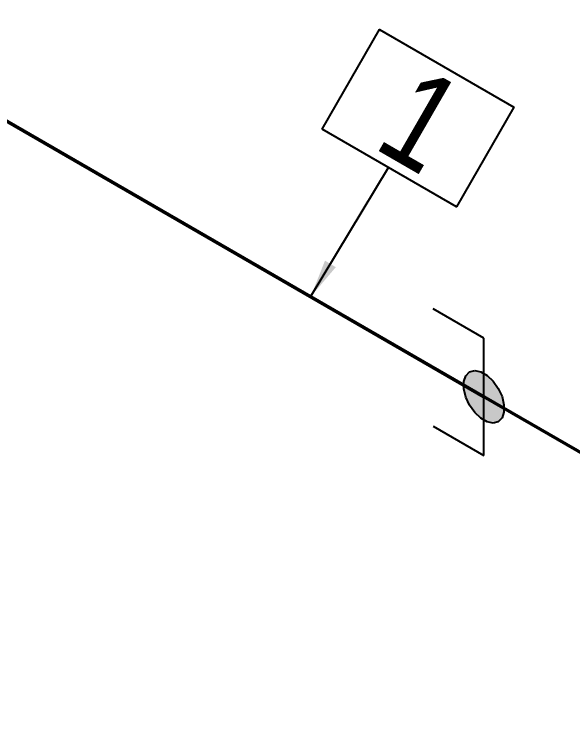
# Model space of a CAD drawing. Header units: millimetres. Extents: x 0 to 594, y 0 to 420.
# Drawn here: x 340.46 to 355.03, y 169.94 to 188.71 of the extents above; entities that cross this region are included whole.
import ezdxf
from ezdxf import colors
from ezdxf.entities.mleader import LeaderData, LeaderLine
from ezdxf.enums import TextEntityAlignment as Align
from ezdxf.math import Vec2, Vec3

# ---------------------------------------------------------------- set-up
doc = ezdxf.new("R2010")
doc.units = ezdxf.units.MM
doc.header["$LTSCALE"] = 0.25
for name, color, linetype in [('용접', 1, 'Continuous'), ('주석', 7, 'Continuous'), ('치수', 1, 'Continuous')]:
    doc.layers.add(name, color=color, linetype=linetype)
doc.layers.add('파이프 작은 보어', color=30, linetype='Continuous', lineweight=50)
doc.styles.add('AdskIsoAnnotation', font='arial.ttf', dxfattribs={"width": 0.8, "height": 1})
doc.styles.add('AdskIsoMetric', font='arial.ttf', dxfattribs={"width": 0.8, "height": 2.5})
doc.styles.add('AdskIsoMetric-30', font='arial.ttf', dxfattribs={"width": 0.8, "height": 2.5})
doc.styles.get("Standard").update_dxf_attribs({"font": 'arial.ttf'})
doc.dimstyles.new('AdskIsoMetric', dxfattribs={"dimtxt": 2.5, "dimasz": 2.5, "dimexe": 1, "dimexo": 2, "dimgap": 0.8, "dimtad": 1, "dimdec": 0, "dimrnd": 1, "dimzin": 0, "dimdsep": 46, "dimtxsty": 'AdskIsoMetric', "dimcen": 0, "dimclrt": 7, "dimadec": 0, "dimazin": 0, "dimtfac": 1, "dimtdec": 0, "dimtmove": 1, "dimatfit": 3, "dimfxl": 0, "dimfrac": 2, "dimtolj": 1, "dimtzin": 0, "dimarcsym": 0})

# ---------------------------------------------------------------- blocks, each defined once
blk = doc.blocks.new('*D90')
at = {"layer": 'Defpoints', "color": 0}
for p in [(332.45, 205.433), (332.45, 190.433), (357.332, 176.067)]:
    blk.add_point(p, dxfattribs=at)
at = {"layer": '치수', "color": 0, "lineweight": -2}
for p, q in [((332.45, 192.742), (332.45, 206.587)), ((355.167, 192.317), (334.615, 204.183)), ((357.332, 178.376), (357.332, 192.222))]:
    blk.add_line(p, q, dxfattribs=at)
at = {"layer": '치수', "color": 0}
for points in [[(334.823, 204.544), (334.406, 203.822), (332.45, 205.433)], [(355.375, 192.678), (354.958, 191.956), (357.332, 191.067)]]:
    blk.add_solid(points, dxfattribs=at)
at = {"layer": '치수', "color": 7, "insert": (344.891, 200.868), "char_height": 2.5, "attachment_point": 5, "rotation": 330, "style": 'AdskIsoMetric-30'}
blk.add_mtext('\\A1;8190', dxfattribs=at)
blk = doc.blocks.new('엘보우-2-Iso2DSkew0')
at = {"color": 0, "linetype": 'ByBlock', "lineweight": -2, "extrusion": (-0.707107, -0.408248, 0.57735)}
for p, q in [((-0.691, 0.399), (-5.303, 3.062)), ((0, -6.124), (0, -0.798))]:
    blk.add_line(p, q, dxfattribs=at)
at = {"linetype": 'ByBlock'}
blk.add_ellipse((-0.691, -0.399), major_axis=(-0.489, 0.846), ratio=0.57735, start_param=-2.356194, end_param=-0.785398, dxfattribs=at)
blk = doc.blocks.new('SocketWeld-1-IsoRight')
blk.add_hatch(color=256).paths.add_polyline_path([(0.0055, 0.0371), (0.0057, 0.0369), (0.006, 0.0367), (0.0062, 0.0365), (0.0064, 0.0363), (0.0066, 0.0361), (0.0068, 0.0359), (0.007, 0.0357), (0.0072, 0.0355), (0.0075, 0.0353), (0.0077, 0.0351), (0.0079, 0.0349), (0.0081, 0.0347), (0.0083, 0.0345), (0.0085, 0.0343), (0.0088, 0.0341), (0.009, 0.0339), (0.0092, 0.0337), (0.0094, 0.0334), (0.0096, 0.0332), (0.0098, 0.033), (0.01, 0.0328), (0.0103, 0.0326), (0.0105, 0.0324), (0.0107, 0.0322), (0.0109, 0.032), (0.0111, 0.0318), (0.0113, 0.0316), (0.0115, 0.0314), (0.0118, 0.0312), (0.012, 0.031), (0.0122, 0.0308), (0.0124, 0.0306), (0.0126, 0.0304), (0.0128, 0.0302), (0.013, 0.03), (0.0133, 0.0298), (0.0135, 0.0296), (0.0137, 0.0294), (0.0139, 0.0292), (0.0141, 0.0289), (0.0143, 0.0287), (0.0145, 0.0285), (0.0148, 0.0283), (0.015, 0.0281), (0.0152, 0.0279), (0.0154, 0.0277), (0.0156, 0.0275), (0.0158, 0.0273), (0.0161, 0.0271), (0.0161, 0.0271), (0.0162, 0.0268), (0.0164, 0.0266), (0.0166, 0.0263), (0.0168, 0.0261), (0.017, 0.0258), (0.0171, 0.0256), (0.0173, 0.0253), (0.0175, 0.025), (0.0177, 0.0248), (0.0179, 0.0245), (0.0181, 0.0243), (0.0182, 0.024), (0.0184, 0.0237), (0.0186, 0.0235), (0.0188, 0.0232), (0.019, 0.023), (0.0192, 0.0227), (0.0193, 0.0225), (0.0195, 0.0222), (0.0197, 0.0219), (0.0199, 0.0217), (0.0201, 0.0214), (0.0203, 0.0212), (0.0204, 0.0209), (0.0206, 0.0206), (0.0208, 0.0204), (0.021, 0.0201), (0.0212, 0.0199), (0.0213, 0.0196), (0.0215, 0.0193), (0.0217, 0.0191), (0.0219, 0.0188), (0.0221, 0.0186), (0.0223, 0.0183), (0.0224, 0.0181), (0.0226, 0.0178), (0.0228, 0.0175), (0.023, 0.0173), (0.0232, 0.017), (0.0234, 0.0168), (0.0235, 0.0165), (0.0237, 0.0162), (0.0239, 0.016), (0.0241, 0.0157), (0.0243, 0.0155), (0.0245, 0.0152), (0.0246, 0.015), (0.0248, 0.0147), (0.025, 0.0144), (0.025, 0.0144), (0.0251, 0.0141), (0.0253, 0.0139), (0.0254, 0.0136), (0.0255, 0.0133), (0.0257, 0.013), (0.0258, 0.0127), (0.0259, 0.0124), (0.0261, 0.0121), (0.0262, 0.0118), (0.0263, 0.0116), (0.0265, 0.0113), (0.0266, 0.011), (0.0267, 0.0107), (0.0269, 0.0104), (0.027, 0.0101), (0.0271, 0.0098), (0.0273, 0.0095), (0.0274, 0.0093), (0.0275, 0.009), (0.0277, 0.0087), (0.0278, 0.0084), (0.0279, 0.0081), (0.0281, 0.0078), (0.0282, 0.0075), (0.0283, 0.0072), (0.0284, 0.007), (0.0286, 0.0067), (0.0287, 0.0064), (0.0288, 0.0061), (0.029, 0.0058), (0.0291, 0.0055), (0.0292, 0.0052), (0.0294, 0.0049), (0.0295, 0.0047), (0.0296, 0.0044), (0.0298, 0.0041), (0.0299, 0.0038), (0.03, 0.0035), (0.0302, 0.0032), (0.0303, 0.0029), (0.0304, 0.0026), (0.0306, 0.0024), (0.0307, 0.0021), (0.0308, 0.0018), (0.031, 0.0015), (0.0311, 0.0012), (0.0312, 0.0009), (0.0314, 0.0006), (0.0315, 0.0003), (0.0315, 0.0003), (0.0316, 0.0001), (0.0316, -0.0002), (0.0317, -0.0005), (0.0318, -0.0008), (0.0319, -0.0011), (0.0319, -0.0014), (0.032, -0.0017), (0.0321, -0.002), (0.0321, -0.0022), (0.0322, -0.0025), (0.0323, -0.0028), (0.0323, -0.0031), (0.0324, -0.0034), (0.0325, -0.0037), (0.0325, -0.004), (0.0326, -0.0043), (0.0327, -0.0046), (0.0328, -0.0048), (0.0328, -0.0051), (0.0329, -0.0054), (0.033, -0.0057), (0.033, -0.006), (0.0331, -0.0063), (0.0332, -0.0066), (0.0332, -0.0069), (0.0333, -0.0071), (0.0334, -0.0074), (0.0335, -0.0077), (0.0335, -0.008), (0.0336, -0.0083), (0.0337, -0.0086), (0.0337, -0.0089), (0.0338, -0.0092), (0.0339, -0.0095), (0.0339, -0.0097), (0.034, -0.01), (0.0341, -0.0103), (0.0342, -0.0106), (0.0342, -0.0109), (0.0343, -0.0112), (0.0344, -0.0115), (0.0344, -0.0118), (0.0345, -0.012), (0.0346, -0.0123), (0.0346, -0.0126), (0.0347, -0.0129), (0.0348, -0.0132), (0.0349, -0.0135), (0.0349, -0.0138), (0.0349, -0.0138), (0.0349, -0.014), (0.0349, -0.0143), (0.0349, -0.0146), (0.0349, -0.0148), (0.0349, -0.0151), (0.0349, -0.0153), (0.0349, -0.0156), (0.0349, -0.0159), (0.0349, -0.0161), (0.0349, -0.0164), (0.0349, -0.0166), (0.0349, -0.0169), (0.0349, -0.0172), (0.0349, -0.0174), (0.0349, -0.0177), (0.0349, -0.0179), (0.0349, -0.0182), (0.0349, -0.0185), (0.0349, -0.0187), (0.0349, -0.019), (0.0349, -0.0192), (0.0349, -0.0195), (0.0349, -0.0198), (0.0349, -0.02), (0.0349, -0.0203), (0.0349, -0.0206), (0.0349, -0.0208), (0.0349, -0.0211), (0.0349, -0.0213), (0.0349, -0.0216), (0.0349, -0.0219), (0.0349, -0.0221), (0.0349, -0.0224), (0.0349, -0.0226), (0.0349, -0.0229), (0.0349, -0.0232), (0.0349, -0.0234), (0.0349, -0.0237), (0.0349, -0.0239), (0.0349, -0.0242), (0.0349, -0.0245), (0.0349, -0.0247), (0.0349, -0.025), (0.0349, -0.0252), (0.0349, -0.0255), (0.0349, -0.0258), (0.0349, -0.026), (0.0349, -0.0263), (0.0349, -0.0265), (0.0349, -0.0265), (0.0349, -0.0268), (0.0348, -0.027), (0.0347, -0.0272), (0.0346, -0.0274), (0.0346, -0.0276), (0.0345, -0.0278), (0.0344, -0.028), (0.0344, -0.0282), (0.0343, -0.0284), (0.0342, -0.0286), (0.0342, -0.0288), (0.0341, -0.029), (0.034, -0.0292), (0.0339, -0.0295), (0.0339, -0.0297), (0.0338, -0.0299), (0.0337, -0.0301), (0.0337, -0.0303), (0.0336, -0.0305), (0.0335, -0.0307), (0.0335, -0.0309), (0.0334, -0.0311), (0.0333, -0.0313), (0.0332, -0.0315), (0.0332, -0.0317), (0.0331, -0.0319), (0.033, -0.0322), (0.033, -0.0324), (0.0329, -0.0326), (0.0328, -0.0328), (0.0328, -0.033), (0.0327, -0.0332), (0.0326, -0.0334), (0.0325, -0.0336), (0.0325, -0.0338), (0.0324, -0.034), (0.0323, -0.0342), (0.0323, -0.0344), (0.0322, -0.0346), (0.0321, -0.0349), (0.0321, -0.0351), (0.032, -0.0353), (0.0319, -0.0355), (0.0319, -0.0357), (0.0318, -0.0359), (0.0317, -0.0361), (0.0316, -0.0363), (0.0316, -0.0365), (0.0315, -0.0367), (0.0315, -0.0367), (0.0314, -0.0369), (0.0312, -0.037), (0.0311, -0.0371), (0.031, -0.0373), (0.0308, -0.0374), (0.0307, -0.0375), (0.0306, -0.0377), (0.0304, -0.0378), (0.0303, -0.0379), (0.0302, -0.0381), (0.03, -0.0382), (0.0299, -0.0383), (0.0298, -0.0385), (0.0296, -0.0386), (0.0295, -0.0387), (0.0294, -0.0389), (0.0292, -0.039), (0.0291, -0.0391), (0.029, -0.0393), (0.0288, -0.0394), (0.0287, -0.0395), (0.0286, -0.0397), (0.0284, -0.0398), (0.0283, -0.0399), (0.0282, -0.0401), (0.0281, -0.0402), (0.0279, -0.0403), (0.0278, -0.0405), (0.0277, -0.0406), (0.0275, -0.0408), (0.0274, -0.0409), (0.0273, -0.041), (0.0271, -0.0412), (0.027, -0.0413), (0.0269, -0.0414), (0.0267, -0.0416), (0.0266, -0.0417), (0.0265, -0.0418), (0.0263, -0.042), (0.0262, -0.0421), (0.0261, -0.0422), (0.0259, -0.0424), (0.0258, -0.0425), (0.0257, -0.0426), (0.0255, -0.0428), (0.0254, -0.0429), (0.0253, -0.043), (0.0251, -0.0432), (0.025, -0.0433), (0.025, -0.0433), (0.0248, -0.0433), (0.0246, -0.0434), (0.0245, -0.0434), (0.0243, -0.0435), (0.0241, -0.0435), (0.0239, -0.0436), (0.0237, -0.0436), (0.0235, -0.0437), (0.0234, -0.0437), (0.0232, -0.0438), (0.023, -0.0438), (0.0228, -0.0439), (0.0226, -0.0439), (0.0224, -0.044), (0.0223, -0.044), (0.0221, -0.0441), (0.0219, -0.0441), (0.0217, -0.0442), (0.0215, -0.0442), (0.0213, -0.0443), (0.0212, -0.0443), (0.021, -0.0444), (0.0208, -0.0444), (0.0206, -0.0444), (0.0204, -0.0445), (0.0203, -0.0445), (0.0201, -0.0446), (0.0199, -0.0446), (0.0197, -0.0447), (0.0195, -0.0447), (0.0193, -0.0448), (0.0192, -0.0448), (0.019, -0.0449), (0.0188, -0.0449), (0.0186, -0.045), (0.0184, -0.045), (0.0182, -0.0451), (0.0181, -0.0451), (0.0179, -0.0452), (0.0177, -0.0452), (0.0175, -0.0453), (0.0173, -0.0453), (0.0171, -0.0454), (0.017, -0.0454), (0.0168, -0.0455), (0.0166, -0.0455), (0.0164, -0.0455), (0.0162, -0.0456), (0.0161, -0.0456), (0.0161, -0.0456), (0.0158, -0.0456), (0.0156, -0.0456), (0.0154, -0.0455), (0.0152, -0.0455), (0.015, -0.0454), (0.0148, -0.0454), (0.0145, -0.0453), (0.0143, -0.0453), (0.0141, -0.0453), (0.0139, -0.0452), (0.0137, -0.0452), (0.0135, -0.0451), (0.0133, -0.0451), (0.013, -0.045), (0.0128, -0.045), (0.0126, -0.0449), (0.0124, -0.0449), (0.0122, -0.0449), (0.012, -0.0448), (0.0118, -0.0448), (0.0115, -0.0447), (0.0113, -0.0447), (0.0111, -0.0446), (0.0109, -0.0446), (0.0107, -0.0446), (0.0105, -0.0445), (0.0103, -0.0445), (0.01, -0.0444), (0.0098, -0.0444), (0.0096, -0.0443), (0.0094, -0.0443), (0.0092, -0.0443), (0.009, -0.0442), (0.0088, -0.0442), (0.0085, -0.0441), (0.0083, -0.0441), (0.0081, -0.044), (0.0079, -0.044), (0.0077, -0.0439), (0.0075, -0.0439), (0.0072, -0.0439), (0.007, -0.0438), (0.0068, -0.0438), (0.0066, -0.0437), (0.0064, -0.0437), (0.0062, -0.0436), (0.006, -0.0436), (0.0057, -0.0436), (0.0055, -0.0435), (0.0055, -0.0435), (0.0053, -0.0434), (0.0051, -0.0433), (0.0049, -0.0431), (0.0046, -0.043), (0.0044, -0.0429), (0.0042, -0.0427), (0.004, -0.0426), (0.0037, -0.0425), (0.0035, -0.0423), (0.0033, -0.0422), (0.003, -0.0421), (0.0028, -0.042), (0.0026, -0.0418), (0.0024, -0.0417), (0.0021, -0.0416), (0.0019, -0.0414), (0.0017, -0.0413), (0.0015, -0.0412), (0.0012, -0.041), (0.001, -0.0409), (0.0008, -0.0408), (0.0006, -0.0406), (0.0003, -0.0405), (0.0001, -0.0404), (-0.0001, -0.0403), (-0.0003, -0.0401), (-0.0006, -0.04), (-0.0008, -0.0399), (-0.001, -0.0397), (-0.0012, -0.0396), (-0.0015, -0.0395), (-0.0017, -0.0393), (-0.0019, -0.0392), (-0.0021, -0.0391), (-0.0024, -0.039), (-0.0026, -0.0388), (-0.0028, -0.0387), (-0.003, -0.0386), (-0.0033, -0.0384), (-0.0035, -0.0383), (-0.0037, -0.0382), (-0.004, -0.038), (-0.0042, -0.0379), (-0.0044, -0.0378), (-0.0046, -0.0377), (-0.0049, -0.0375), (-0.0051, -0.0374), (-0.0053, -0.0373), (-0.0055, -0.0371), (-0.0055, -0.0371), (-0.0057, -0.0369), (-0.006, -0.0367), (-0.0062, -0.0365), (-0.0064, -0.0363), (-0.0066, -0.0361), (-0.0068, -0.0359), (-0.007, -0.0357), (-0.0072, -0.0355), (-0.0075, -0.0353), (-0.0077, -0.0351), (-0.0079, -0.0349), (-0.0081, -0.0347), (-0.0083, -0.0345), (-0.0085, -0.0343), (-0.0088, -0.0341), (-0.009, -0.0339), (-0.0092, -0.0337), (-0.0094, -0.0334), (-0.0096, -0.0332), (-0.0098, -0.033), (-0.01, -0.0328), (-0.0103, -0.0326), (-0.0105, -0.0324), (-0.0107, -0.0322), (-0.0109, -0.032), (-0.0111, -0.0318), (-0.0113, -0.0316), (-0.0115, -0.0314), (-0.0118, -0.0312), (-0.012, -0.031), (-0.0122, -0.0308), (-0.0124, -0.0306), (-0.0126, -0.0304), (-0.0128, -0.0302), (-0.013, -0.03), (-0.0133, -0.0298), (-0.0135, -0.0296), (-0.0137, -0.0294), (-0.0139, -0.0292), (-0.0141, -0.0289), (-0.0143, -0.0287), (-0.0145, -0.0285), (-0.0148, -0.0283), (-0.015, -0.0281), (-0.0152, -0.0279), (-0.0154, -0.0277), (-0.0156, -0.0275), (-0.0158, -0.0273), (-0.0161, -0.0271), (-0.0161, -0.0271), (-0.0162, -0.0268), (-0.0164, -0.0266), (-0.0166, -0.0263), (-0.0168, -0.0261), (-0.017, -0.0258), (-0.0171, -0.0256), (-0.0173, -0.0253), (-0.0175, -0.025), (-0.0177, -0.0248), (-0.0179, -0.0245), (-0.0181, -0.0243), (-0.0182, -0.024), (-0.0184, -0.0237), (-0.0186, -0.0235), (-0.0188, -0.0232), (-0.019, -0.023), (-0.0192, -0.0227), (-0.0193, -0.0225), (-0.0195, -0.0222), (-0.0197, -0.0219), (-0.0199, -0.0217), (-0.0201, -0.0214), (-0.0203, -0.0212), (-0.0204, -0.0209), (-0.0206, -0.0206), (-0.0208, -0.0204), (-0.021, -0.0201), (-0.0212, -0.0199), (-0.0213, -0.0196), (-0.0215, -0.0193), (-0.0217, -0.0191), (-0.0219, -0.0188), (-0.0221, -0.0186), (-0.0223, -0.0183), (-0.0224, -0.0181), (-0.0226, -0.0178), (-0.0228, -0.0175), (-0.023, -0.0173), (-0.0232, -0.017), (-0.0234, -0.0168), (-0.0235, -0.0165), (-0.0237, -0.0162), (-0.0239, -0.016), (-0.0241, -0.0157), (-0.0243, -0.0155), (-0.0245, -0.0152), (-0.0246, -0.015), (-0.0248, -0.0147), (-0.025, -0.0144), (-0.025, -0.0144), (-0.0251, -0.0141), (-0.0253, -0.0139), (-0.0254, -0.0136), (-0.0255, -0.0133), (-0.0257, -0.013), (-0.0258, -0.0127), (-0.0259, -0.0124), (-0.0261, -0.0121), (-0.0262, -0.0118), (-0.0263, -0.0116), (-0.0265, -0.0113), (-0.0266, -0.011), (-0.0267, -0.0107), (-0.0269, -0.0104), (-0.027, -0.0101), (-0.0271, -0.0098), (-0.0273, -0.0095), (-0.0274, -0.0093), (-0.0275, -0.009), (-0.0277, -0.0087), (-0.0278, -0.0084), (-0.0279, -0.0081), (-0.0281, -0.0078), (-0.0282, -0.0075), (-0.0283, -0.0072), (-0.0284, -0.007), (-0.0286, -0.0067), (-0.0287, -0.0064), (-0.0288, -0.0061), (-0.029, -0.0058), (-0.0291, -0.0055), (-0.0292, -0.0052), (-0.0294, -0.0049), (-0.0295, -0.0047), (-0.0296, -0.0044), (-0.0298, -0.0041), (-0.0299, -0.0038), (-0.03, -0.0035), (-0.0302, -0.0032), (-0.0303, -0.0029), (-0.0304, -0.0026), (-0.0306, -0.0024), (-0.0307, -0.0021), (-0.0308, -0.0018), (-0.031, -0.0015), (-0.0311, -0.0012), (-0.0312, -0.0009), (-0.0314, -0.0006), (-0.0315, -0.0003), (-0.0315, -0.0003), (-0.0316, -0.0001), (-0.0316, 0.0002), (-0.0317, 0.0005), (-0.0318, 0.0008), (-0.0319, 0.0011), (-0.0319, 0.0014), (-0.032, 0.0017), (-0.0321, 0.002), (-0.0321, 0.0022), (-0.0322, 0.0025), (-0.0323, 0.0028), (-0.0323, 0.0031), (-0.0324, 0.0034), (-0.0325, 0.0037), (-0.0325, 0.004), (-0.0326, 0.0043), (-0.0327, 0.0046), (-0.0328, 0.0048), (-0.0328, 0.0051), (-0.0329, 0.0054), (-0.033, 0.0057), (-0.033, 0.006), (-0.0331, 0.0063), (-0.0332, 0.0066), (-0.0332, 0.0069), (-0.0333, 0.0071), (-0.0334, 0.0074), (-0.0335, 0.0077), (-0.0335, 0.008), (-0.0336, 0.0083), (-0.0337, 0.0086), (-0.0337, 0.0089), (-0.0338, 0.0092), (-0.0339, 0.0095), (-0.0339, 0.0097), (-0.034, 0.01), (-0.0341, 0.0103), (-0.0342, 0.0106), (-0.0342, 0.0109), (-0.0343, 0.0112), (-0.0344, 0.0115), (-0.0344, 0.0118), (-0.0345, 0.012), (-0.0346, 0.0123), (-0.0346, 0.0126), (-0.0347, 0.0129), (-0.0348, 0.0132), (-0.0349, 0.0135), (-0.0349, 0.0138), (-0.0349, 0.0138), (-0.0349, 0.014), (-0.0349, 0.0143), (-0.0349, 0.0146), (-0.0349, 0.0148), (-0.0349, 0.0151), (-0.0349, 0.0153), (-0.0349, 0.0156), (-0.0349, 0.0159), (-0.0349, 0.0161), (-0.0349, 0.0164), (-0.0349, 0.0166), (-0.0349, 0.0169), (-0.0349, 0.0172), (-0.0349, 0.0174), (-0.0349, 0.0177), (-0.0349, 0.0179), (-0.0349, 0.0182), (-0.0349, 0.0185), (-0.0349, 0.0187), (-0.0349, 0.019), (-0.0349, 0.0192), (-0.0349, 0.0195), (-0.0349, 0.0198), (-0.0349, 0.02), (-0.0349, 0.0203), (-0.0349, 0.0206), (-0.0349, 0.0208), (-0.0349, 0.0211), (-0.0349, 0.0213), (-0.0349, 0.0216), (-0.0349, 0.0219), (-0.0349, 0.0221), (-0.0349, 0.0224), (-0.0349, 0.0226), (-0.0349, 0.0229), (-0.0349, 0.0232), (-0.0349, 0.0234), (-0.0349, 0.0237), (-0.0349, 0.0239), (-0.0349, 0.0242), (-0.0349, 0.0245), (-0.0349, 0.0247), (-0.0349, 0.025), (-0.0349, 0.0252), (-0.0349, 0.0255), (-0.0349, 0.0258), (-0.0349, 0.026), (-0.0349, 0.0263), (-0.0349, 0.0265), (-0.0349, 0.0265), (-0.0349, 0.0268), (-0.0348, 0.027), (-0.0347, 0.0272), (-0.0346, 0.0274), (-0.0346, 0.0276), (-0.0345, 0.0278), (-0.0344, 0.028), (-0.0344, 0.0282), (-0.0343, 0.0284), (-0.0342, 0.0286), (-0.0342, 0.0288), (-0.0341, 0.029), (-0.034, 0.0292), (-0.0339, 0.0295), (-0.0339, 0.0297), (-0.0338, 0.0299), (-0.0337, 0.0301), (-0.0337, 0.0303), (-0.0336, 0.0305), (-0.0335, 0.0307), (-0.0335, 0.0309), (-0.0334, 0.0311), (-0.0333, 0.0313), (-0.0332, 0.0315), (-0.0332, 0.0317), (-0.0331, 0.0319), (-0.033, 0.0322), (-0.033, 0.0324), (-0.0329, 0.0326), (-0.0328, 0.0328), (-0.0328, 0.033), (-0.0327, 0.0332), (-0.0326, 0.0334), (-0.0325, 0.0336), (-0.0325, 0.0338), (-0.0324, 0.034), (-0.0323, 0.0342), (-0.0323, 0.0344), (-0.0322, 0.0346), (-0.0321, 0.0349), (-0.0321, 0.0351), (-0.032, 0.0353), (-0.0319, 0.0355), (-0.0319, 0.0357), (-0.0318, 0.0359), (-0.0317, 0.0361), (-0.0316, 0.0363), (-0.0316, 0.0365), (-0.0315, 0.0367), (-0.0315, 0.0367), (-0.0314, 0.0369), (-0.0312, 0.037), (-0.0311, 0.0371), (-0.031, 0.0373), (-0.0308, 0.0374), (-0.0307, 0.0375), (-0.0306, 0.0377), (-0.0304, 0.0378), (-0.0303, 0.0379), (-0.0302, 0.0381), (-0.03, 0.0382), (-0.0299, 0.0383), (-0.0298, 0.0385), (-0.0296, 0.0386), (-0.0295, 0.0387), (-0.0294, 0.0389), (-0.0292, 0.039), (-0.0291, 0.0391), (-0.029, 0.0393), (-0.0288, 0.0394), (-0.0287, 0.0395), (-0.0286, 0.0397), (-0.0284, 0.0398), (-0.0283, 0.0399), (-0.0282, 0.0401), (-0.0281, 0.0402), (-0.0279, 0.0403), (-0.0278, 0.0405), (-0.0277, 0.0406), (-0.0275, 0.0408), (-0.0274, 0.0409), (-0.0273, 0.041), (-0.0271, 0.0412), (-0.027, 0.0413), (-0.0269, 0.0414), (-0.0267, 0.0416), (-0.0266, 0.0417), (-0.0265, 0.0418), (-0.0263, 0.042), (-0.0262, 0.0421), (-0.0261, 0.0422), (-0.0259, 0.0424), (-0.0258, 0.0425), (-0.0257, 0.0426), (-0.0255, 0.0428), (-0.0254, 0.0429), (-0.0253, 0.043), (-0.0251, 0.0432), (-0.025, 0.0433), (-0.025, 0.0433), (-0.0248, 0.0433), (-0.0246, 0.0434), (-0.0245, 0.0434), (-0.0243, 0.0435), (-0.0241, 0.0435), (-0.0239, 0.0436), (-0.0237, 0.0436), (-0.0235, 0.0437), (-0.0234, 0.0437), (-0.0232, 0.0438), (-0.023, 0.0438), (-0.0228, 0.0439), (-0.0226, 0.0439), (-0.0224, 0.044), (-0.0223, 0.044), (-0.0221, 0.0441), (-0.0219, 0.0441), (-0.0217, 0.0442), (-0.0215, 0.0442), (-0.0213, 0.0443), (-0.0212, 0.0443), (-0.021, 0.0444), (-0.0208, 0.0444), (-0.0206, 0.0444), (-0.0204, 0.0445), (-0.0203, 0.0445), (-0.0201, 0.0446), (-0.0199, 0.0446), (-0.0197, 0.0447), (-0.0195, 0.0447), (-0.0193, 0.0448), (-0.0192, 0.0448), (-0.019, 0.0449), (-0.0188, 0.0449), (-0.0186, 0.045), (-0.0184, 0.045), (-0.0182, 0.0451), (-0.0181, 0.0451), (-0.0179, 0.0452), (-0.0177, 0.0452), (-0.0175, 0.0453), (-0.0173, 0.0453), (-0.0171, 0.0454), (-0.017, 0.0454), (-0.0168, 0.0455), (-0.0166, 0.0455), (-0.0164, 0.0455), (-0.0162, 0.0456), (-0.0161, 0.0456), (-0.0161, 0.0456), (-0.0158, 0.0456), (-0.0156, 0.0456), (-0.0154, 0.0455), (-0.0152, 0.0455), (-0.015, 0.0454), (-0.0148, 0.0454), (-0.0145, 0.0453), (-0.0143, 0.0453), (-0.0141, 0.0453), (-0.0139, 0.0452), (-0.0137, 0.0452), (-0.0135, 0.0451), (-0.0133, 0.0451), (-0.013, 0.045), (-0.0128, 0.045), (-0.0126, 0.0449), (-0.0124, 0.0449), (-0.0122, 0.0449), (-0.012, 0.0448), (-0.0118, 0.0448), (-0.0115, 0.0447), (-0.0113, 0.0447), (-0.0111, 0.0446), (-0.0109, 0.0446), (-0.0107, 0.0446), (-0.0105, 0.0445), (-0.0103, 0.0445), (-0.01, 0.0444), (-0.0098, 0.0444), (-0.0096, 0.0443), (-0.0094, 0.0443), (-0.0092, 0.0443), (-0.009, 0.0442), (-0.0088, 0.0442), (-0.0085, 0.0441), (-0.0083, 0.0441), (-0.0081, 0.044), (-0.0079, 0.044), (-0.0077, 0.0439), (-0.0075, 0.0439), (-0.0072, 0.0439), (-0.007, 0.0438), (-0.0068, 0.0438), (-0.0066, 0.0437), (-0.0064, 0.0437), (-0.0062, 0.0436), (-0.006, 0.0436), (-0.0057, 0.0436), (-0.0055, 0.0435), (-0.0055, 0.0435), (-0.0053, 0.0434), (-0.0051, 0.0433), (-0.0049, 0.0431), (-0.0046, 0.043), (-0.0044, 0.0429), (-0.0042, 0.0427), (-0.004, 0.0426), (-0.0037, 0.0425), (-0.0035, 0.0423), (-0.0033, 0.0422), (-0.003, 0.0421), (-0.0028, 0.042), (-0.0026, 0.0418), (-0.0024, 0.0417), (-0.0021, 0.0416), (-0.0019, 0.0414), (-0.0017, 0.0413), (-0.0015, 0.0412), (-0.0012, 0.041), (-0.001, 0.0409), (-0.0008, 0.0408), (-0.0006, 0.0406), (-0.0003, 0.0405), (-0.0001, 0.0404), (0.0001, 0.0403), (0.0003, 0.0401), (0.0006, 0.04), (0.0008, 0.0399), (0.001, 0.0397), (0.0012, 0.0396), (0.0015, 0.0395), (0.0017, 0.0393), (0.0019, 0.0392), (0.0021, 0.0391), (0.0024, 0.039), (0.0026, 0.0388), (0.0028, 0.0387), (0.003, 0.0386), (0.0033, 0.0384), (0.0035, 0.0383), (0.0037, 0.0382), (0.004, 0.038), (0.0042, 0.0379), (0.0044, 0.0378), (0.0046, 0.0377), (0.0049, 0.0375), (0.0051, 0.0374), (0.0053, 0.0373)], flags=0)
at = {"color": 0, "linetype": 'ByBlock', "lineweight": -2, "extrusion": (0.707107, 0.408248, -0.57735)}
for p, q in [((0, 0.1021), (-0.0884, 0.1531)), ((0, -0.1021), (0, 0.1021)), ((-0.0315, 0.0367), (-0.025, 0.0433)), ((-0.025, 0.0433), (-0.0161, 0.0456)), ((-0.0161, 0.0456), (-0.0055, 0.0435)), ((-0.0055, 0.0435), (0.0055, 0.0371)), ((-0.0349, 0.0265), (-0.0315, 0.0367)), ((-0.0349, 0.0138), (-0.0349, 0.0265)), ((0.0055, 0.0371), (0.0161, 0.0271)), ((0.0161, 0.0271), (0.025, 0.0144)), ((-0.0315, -0.0003), (-0.0349, 0.0138)), ((0.025, 0.0144), (0.0315, 0.0003)), ((0.0315, 0.0003), (0.0349, -0.0138)), ((-0.025, -0.0144), (-0.0315, -0.0003)), ((-0.0161, -0.0271), (-0.025, -0.0144)), ((0.0349, -0.0138), (0.0349, -0.0265)), ((-0.0055, -0.0371), (-0.0161, -0.0271)), ((0.0055, -0.0435), (-0.0055, -0.0371)), ((0.0315, -0.0367), (0.025, -0.0433)), ((0.0349, -0.0265), (0.0315, -0.0367)), ((0.0161, -0.0456), (0.0055, -0.0435)), ((0.025, -0.0433), (0.0161, -0.0456)), ((-0.0884, -0.051), (0, -0.1021))]:
    blk.add_line(p, q, dxfattribs=at)
blk = doc.blocks.new('AnnoRect')
at = {"color": 0, "linetype": 'ByBlock', "lineweight": -2}
blk.add_wipeout([(-0.8095, -0.6), (-0.8095, 0.6), (0.8095, 0.6), (0.8095, -0.6)], dxfattribs=at)
blk.add_lwpolyline([(-0.8095, -0.6), (-0.8095, 0.6), (0.8095, 0.6), (0.8095, -0.6)], close=True, dxfattribs=at)
at = {"color": 0, "linetype": 'ByBlock', "lineweight": -2, "style": 'AdskIsoAnnotation', "width": 0.8}
blk.add_attdef('XX', text='', height=1, dxfattribs=at).set_placement((0, 0), align=Align.MIDDLE_CENTER)

msp = doc.modelspace()

# ---------------------------------------------------------------- linework, layer by layer
at = {"layer": '파이프 작은 보어'}
for points in [[(344.8906, 183.2499), (337.0618, 187.7698)], [(352.7193, 178.73), (344.8906, 183.2499)]]:
    msp.add_lwpolyline(points, dxfattribs=at)

# ---------------------------------------------------------------- block references
at = {"layer": '용접', "xscale": 15, "yscale": 15, "zscale": 15, "rotation": 6.533302048508028e-09}
msp.add_blockref('SocketWeld-1-IsoRight', (352.7193, 178.73), dxfattribs=at)
at = {"layer": '파이프 작은 보어'}
msp.add_blockref('엘보우-2-Iso2DSkew0', (357.3316, 176.0671), dxfattribs=at)

# ---------------------------------------------------------------- dimensions: what is measured, and where the dimension line sits
at = {"layer": '치수'}
dim = msp.add_linear_dim(base=(332.4496, 205.4327), p1=(357.3316, 176.0671), p2=(332.4496, 190.4327), angle=150, text='8190', dimstyle='AdskIsoMetric', override={"dimtad": 0, "dimlfac": 285.043003, "dimtxsty": 'AdskIsoMetric-30', "dimse1": 0, "dimse2": 0, "dimsd1": 0, "dimsd2": 0, "dimtmove": 1}, dxfattribs=at)
dim.commit()
dim.dimension.update_dxf_attribs({"geometry": '*D90', "text_midpoint": (344.8906, 200.8678), "dimtype": 160})

# ---------------------------------------------------------------- leaders
at = {"layer": '주석'}
ml = msp.add_multileader_mtext('Standard', dxfattribs=at)
ml.set_content('')
ml.set_leader_properties()
ml.build(insert=Vec2(0, 0))
ml.multileader.update_dxf_attribs({"dogleg_length": 0, "arrow_head_size": 0})
ctx = ml.context
ctx.base_point, ctx.arrow_head_size = Vec3(350.2266, 184.7145), 0
notes = []
notes.append((ctx, [(0, (1, 1, 0), (350.2266, 184.7145), (-1, 0), 0, [(0, [(348.1969, 181.341)], 0, [])])]))
ctx.mtext, ml.multileader.dxf.content_type = None, 0
for ctx, leaders in notes:
    for number, flags, end, landing, length, lines in leaders:
        leader = LeaderData()
        leader.index, (leader.has_last_leader_line, leader.has_dogleg_vector, leader.attachment_direction) = number, flags
        leader.last_leader_point, leader.dogleg_vector, leader.dogleg_length = Vec3(end), Vec3(landing), length
        for number, points, colour, breaks in lines:
            line = LeaderLine()
            line.index, line.vertices, line.color, line.breaks = number, Vec3.list(points), colors.encode_raw_color(colour), breaks
            leader.lines.append(line)
        ctx.leaders.append(leader)

# ---------------------------------------------------------------- next in the draw order: block references
ref = msp.add_blockref('AnnoRect', (351, 186), dxfattribs=dict(at, xscale=2.500000000000001, yscale=2.500000000000001, zscale=2.500000000000001, rotation=330.0000000207971))
ref.add_attrib('XX_001', '1', (349.79, 185.2493), dxfattribs={"layer": '0', "color": 0, "linetype": 'ByBlock', "lineweight": -2, "height": 2.5, "rotation": 330, "style": 'AdskIsoAnnotation', "width": 0.8})

doc.saveas('drawing.dxf')
